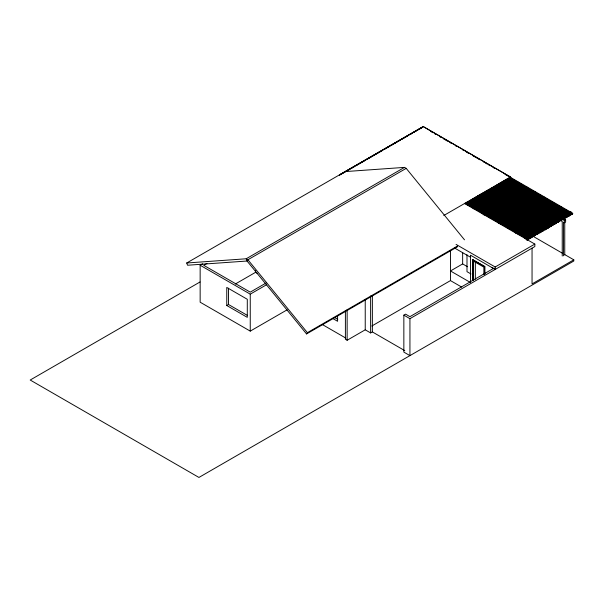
<?xml version="1.0" encoding="UTF-8"?>
<svg xmlns="http://www.w3.org/2000/svg" width="604" height="604" viewBox="0 0 604 604"><rect width="100%" height="100%" fill="white"/><g stroke="black" fill="none" stroke-linecap="round" stroke-linejoin="round"><path stroke-width="0.91" d="M464.499 239.818L406.198 168.365L247.904 259.758L247.051 261.019L187.557 265.239L186.712 262.997L246.198 258.776L247.051 261.019L306.545 333.929L307.398 332.668L457.53 245.987M186.712 262.997L423.2 126.553L510.523 177.025L423.2 126.553M423.245 126.629L339.531 174.964M339.486 174.888L422.158 127.406M350.214 169.097L339.531 175.115M351.838 168.161L354.269 166.757M355.892 165.821L357.515 164.884M359.138 163.941L364.816 160.664M366.439 159.728L382.657 150.366M384.28 149.43L389.957 146.153M391.581 145.217L397.258 141.932M398.882 140.996L400.505 140.06M402.121 139.124L407.798 135.847M410.237 134.443L411.86 133.507M413.476 132.57L419.025 129.218M419.939 128.841L422.287 127.482M287.179 309.799L250.252 331.12L200.151 302.196L200.151 265.231L202.589 263.827M206.968 263.419L203.729 265.292L250.252 292.147L266.447 282.8M200.022 281.977L30.2 380.029L198.935 477.447L573.8 261.019L573.8 259.811L564.816 254.624M406.198 168.365L404.499 167.383L246.198 258.776L247.904 259.758L307.398 332.668M235.318 284.016L255.567 272.321L257.651 273.529M226.764 305.511L247.293 317.357L247.293 299.282L226.764 287.428L226.764 305.511L228.508 304.507L247.451 315.439M200.151 265.231L250.252 294.156L266.304 284.892M443.804 215.492L510.523 176.972L510.478 177.651L509.61 178.15L509.61 177.5L572.668 213.907L572.668 213.25L510.176 177.176L510.176 177.825M468.342 201.328L530.833 237.402L530.833 238.059L467.775 201.653L467.775 202.302L469.384 201.374L531.875 237.455L532.441 237.13L532.441 236.474L469.95 200.4M562.362 253.204L470.992 200.445L473.166 199.192M474.774 197.606L537.273 233.688L537.273 234.344L474.216 197.938L474.216 198.588L474.774 198.263M476.39 197.334L476.39 196.678L538.881 232.759L538.881 233.416L475.824 197.01L475.824 197.659L477.432 196.73L539.923 232.812L540.489 232.487L540.489 231.83L477.998 195.749M477.998 196.406L481.214 194.548M482.822 193.62L482.822 192.963L545.314 229.044L545.314 229.694L482.256 193.295L482.256 193.944L483.864 193.016L546.356 229.097L546.922 228.765L546.922 228.116L484.431 192.034M486.039 191.762L486.039 191.106L548.53 227.187L548.53 227.836L485.473 191.43L485.473 192.087L487.088 191.158L549.58 227.24L550.146 226.908L550.146 226.258L487.647 190.177M487.647 190.834L490.871 188.977L490.871 188.32L553.362 224.401L553.362 225.05L552.796 225.383L490.305 189.301L490.305 188.644L552.796 224.726L553.362 224.401M492.479 187.391L554.97 223.472L554.97 224.122L491.913 187.716L491.913 188.373L493.521 187.444L556.012 223.518L556.578 223.193L556.578 222.544L494.087 186.462L494.087 187.112M495.695 186.183L495.695 185.534L558.187 221.615L558.187 222.264L495.129 185.858L495.129 186.515L498.345 184.658L562.233 221.494L562.233 256.021M500.52 183.397L500.52 182.748L563.019 218.829L563.019 219.478L499.961 183.072L499.961 183.722L501.569 182.793L564.061 218.874L564.627 218.55L564.627 217.901L502.135 181.819M502.135 182.468L505.352 180.611L505.352 179.962L567.843 216.036L567.843 216.693L567.277 217.017L504.785 180.936L504.785 180.286L567.843 216.693M506.96 179.682L506.96 179.033L569.451 215.107L569.451 215.764L506.394 179.358L506.394 180.007L508.002 179.078L570.493 215.16L571.059 214.835L571.059 214.178L508.568 178.105M466.733 203.563L468.342 202.634M468.908 202.302L472.124 200.445M473.166 199.841L474.774 198.912M476.39 197.984L479.606 196.126M481.214 195.198L482.822 194.269M483.389 193.944L486.605 192.087M487.647 191.483L489.263 190.554M490.871 189.626L493.045 188.373M494.087 187.768L496.261 186.515M497.303 185.911L500.52 184.054M501.086 183.722L504.31 181.864M505.352 181.268L506.96 180.339M507.526 180.007L510.742 178.15M467.541 204.899L511.044 179.781M468.04 205.179L502.958 185.013L502.958 186.523M476.329 203.004L473.083 204.877L473.083 207.64M477.953 202.061L479.576 201.124M481.199 200.188L485.261 197.848L485.435 200.709M485.435 197.946L473.257 204.975L473.257 207.738M473.128 208.456L476.345 206.598M477.386 205.994L478.995 205.066M480.603 204.137L482.211 203.208M482.777 202.884L486.001 201.026M487.043 200.422L490.259 198.565M490.826 198.24L494.042 196.383M495.084 195.779L496.699 194.85M497.258 194.518L500.482 192.661M501.524 192.064L503.698 190.804M504.74 190.2L506.915 188.946M507.956 188.342L510.131 187.089M511.739 186.16L514.397 184.628M514.963 184.303L518.179 182.446M473.687 208.78L475.303 207.852M476.345 207.248L477.953 206.319M478.519 205.994L481.735 204.137M482.777 203.533L484.952 202.28M486.001 201.676L488.175 200.422M489.217 199.818L492.434 197.961M493 197.636L495.65 196.104M496.216 195.779L499.433 193.922M500.482 193.318L502.09 192.389M502.656 192.064L505.873 190.2M506.915 189.603L509.089 188.342M510.131 187.746L512.305 186.485M513.913 185.556L516.571 184.024M517.137 183.699L519.047 182.597L519.047 184.401L518.481 184.077M475.544 209.52L518.24 184.869M481.75 213.167L526.061 187.587M482.309 213.491L526.628 187.912M483.132 214.828L520.127 193.469L526.363 197.07M520.935 193.001L526.62 189.724M490.108 217.991L535.227 191.944L535.793 192.276L490.674 218.323M492.305 219.184L527.224 199.026M529.3 197.833L535.793 194.08L535.227 193.756M498.451 222.808L542.762 197.229M306.545 333.929L457.492 246.779M499.017 223.14L544.136 197.093L543.57 196.761M500.648 224.001L544.136 198.897M506.816 227.64L551.127 202.061M507.383 227.965L552.501 201.917L551.935 201.593M509.013 228.833L552.501 203.729M515.491 232.917L516.533 232.314M517.1 231.989L519.757 230.456M520.316 230.132L523.54 228.274M524.582 227.67L526.19 226.742M526.756 226.417L529.972 224.552M531.014 223.956L534.238 222.098M534.804 221.766L538.021 219.909M539.062 219.305L540.671 218.376M541.237 218.052L544.453 216.194M545.495 215.59L547.669 214.337M548.719 213.733L550.327 212.804M550.893 212.48L555.151 210.018M556.76 209.09L558.368 208.161M558.934 207.836L560.852 206.727M467.481 266.726L462.641 263.933L450.471 270.962L470.471 282.506L470.471 255.19L495.174 269.452L495.174 266.983L534.834 244.084L534.834 246.553L409.935 318.663L403.849 315.152L403.849 352.109L409.935 355.62L409.935 318.663M516.065 233.25L519.281 231.392M520.323 230.788L521.931 229.86M523.547 228.931L525.155 228.002M526.764 227.074L528.938 225.813M529.98 225.209L531.588 224.28M533.196 223.352L536.42 221.494M538.028 220.566L539.636 219.637M540.202 219.312L543.419 217.455M544.461 216.851L546.069 215.922M547.677 214.994L549.851 213.741M550.901 213.137L553.075 211.883M554.117 211.279L555.725 210.351M556.292 210.026L557.333 209.422M557.9 209.097L560.55 207.565M472.645 280.445L472.819 259.66L484.823 266.591L484.823 274.11M517.938 233.982L552.856 213.824L552.283 213.491M554.925 212.631L560.61 209.346M345.397 310.607L345.397 339.252L347.141 340.256L365.231 329.814L370.622 332.925L372.366 331.921L404.778 350.637M371.837 326.001L450.471 280.603L461.667 287.066M524.415 238.067L527.066 236.534M527.632 236.209L530.848 234.352M531.898 233.748L533.506 232.819M534.072 232.495L537.288 230.637M538.33 230.033L540.505 228.78M541.546 228.176L545.329 225.994M546.378 225.39L547.987 224.462M548.553 224.129L551.769 222.272M552.811 221.676L554.985 220.415M556.027 219.811L557.635 218.882M558.202 218.557L561.426 216.7M562.467 216.096L565.684 214.239M566.25 213.914L569.466 212.057M524.967 238.391L526.582 237.463M527.624 236.859L529.232 235.93M529.799 235.605L532.449 234.073M533.015 233.74L536.231 231.883M537.281 231.287L538.889 230.351M539.455 230.026L542.671 228.169M544.279 227.24L546.93 225.707M547.496 225.383L550.712 223.525M551.762 222.921L553.37 221.993M553.936 221.668L557.152 219.811M558.194 219.207L560.369 217.953M561.41 217.349L563.019 216.421M563.585 216.096L567.851 213.635M568.417 213.303L570.893 211.876L570.893 213.695L563.811 217.78M526.031 239.592L563.019 218.24L565.623 219.743L565.623 222L564.362 222.725L563.494 222.227L563.494 255.817M527.617 239.267L527.05 240.241L527.617 239.267L465.125 203.186L465.125 203.835L466.733 202.906L466.733 202.257L529.225 238.331L529.225 238.988L528.659 239.312L466.167 203.231L466.167 202.582L528.659 238.663L529.225 238.331M530.833 237.402L530.267 238.384L530.833 238.059M469.384 201.374L469.384 200.724L531.875 236.806L532.441 236.474M534.049 235.545L533.483 236.526L534.049 235.545L471.558 199.471L471.558 200.12M535.099 234.948L535.657 234.616L535.657 235.273L535.099 235.598L472.6 199.516L472.6 198.867L535.099 234.948L535.099 235.598M537.273 233.688L536.707 234.669L537.273 234.344M538.881 232.759L538.315 233.74L538.881 233.416M477.432 196.73L477.432 196.081L539.923 232.155L540.489 231.83M542.098 230.902L541.531 231.883L542.098 230.902L479.606 194.82L479.606 195.477M543.139 230.298L543.706 229.973L543.706 230.63L543.139 230.954L480.648 194.873L480.648 194.224L543.139 230.298L543.139 230.954M545.314 229.044L544.748 230.026L545.314 229.694M546.922 228.116L546.356 229.097M548.53 227.187L547.971 228.169L548.53 227.836M487.088 191.158L487.088 190.502L549.58 226.583L550.146 226.258M551.754 225.33L551.188 226.311L551.754 225.33L489.263 189.248L489.263 189.905M554.97 223.472L554.404 224.446L554.97 224.122M556.578 222.544L556.012 223.518M558.187 221.615L557.62 222.589L558.187 222.264M559.229 221.011L559.795 220.687L559.795 221.336L559.229 221.66L496.737 185.587L496.737 184.93L559.229 221.011L559.229 221.66M561.403 219.758L560.844 220.732L561.403 219.758L498.912 183.676M563.019 218.829L562.452 219.803L563.019 219.478M501.569 182.793L501.569 182.144L564.061 218.225L564.627 217.901M566.235 216.964L565.669 217.946L566.235 216.964L503.744 180.89L503.744 181.54M567.843 216.036L567.277 217.017M569.451 215.107L568.885 216.089L569.451 215.764M508.002 179.078L508.002 178.429L570.493 214.511L571.059 214.178M572.668 213.25L572.101 214.231L572.668 213.907M562.415 219.343L564.362 220.468L565.623 219.743M472.645 259.758L484.823 266.591M403.849 315.152L405.586 314.148L409.935 316.655L493.438 268.448M573.8 259.811L532.048 283.918L532.048 248.161M345.005 171.604L404.499 167.383M570.335 211.551L570.893 211.876M430.584 131.37L432.864 132.684M434.382 133.56L435.899 134.443M439.501 136.519L441.018 137.395M443.298 138.709L447.088 140.898M447.851 141.336L448.41 141.661M449.935 142.536L451.452 143.42M455.242 145.609L456.76 146.485M462.634 149.875L464.151 150.751M466.235 151.951L468.508 153.265M473.06 155.892L474.585 156.776M475.152 157.1L476.669 157.976M478.187 158.852L479.704 159.728M483.502 161.925L484.068 162.25M485.586 163.125L487.103 164.001M488.621 164.877L490.138 165.753M492.97 167.391L494.487 168.267M504.989 174.329L508.107 176.126M510.478 177.651L511.044 177.976M518.481 182.272L519.047 182.597M526.862 187.119L527.428 187.444M509.61 178.15L572.101 214.231M570.335 213.371L570.893 213.695M526.862 188.924L527.428 189.256M506.394 180.007L568.885 216.089M566.235 217.621L503.177 181.215L503.177 181.864L565.669 217.946M503.955 184.137L509.414 187.285M511.754 188.637L517.998 192.246M528.485 198.301L534.706 201.895M536.261 202.785L543.072 206.719M544.627 207.617L552.026 211.891M553.543 212.767L560.95 217.04M505.382 186.417L507.805 187.814M512.645 190.607L515.876 192.472M521.984 195.998L523.54 196.896M528.002 199.479L531.89 201.721M535.567 203.842L541.811 207.444M543.932 208.674L547.73 210.864M549.247 211.74L550.765 212.616M553.611 214.261L558.171 216.889M499.961 183.722L562.452 219.803M561.403 220.407L498.345 184.001L498.345 184.658M497.303 184.605L559.795 220.687M495.129 186.515L557.62 222.589M556.578 223.193L493.521 186.787L493.521 187.444M491.913 188.373L554.404 224.446M551.754 225.979L488.696 189.573L488.696 190.23L551.188 226.311M485.473 192.087L547.971 228.169M546.922 228.765L483.864 192.359L483.864 193.016M482.256 193.944L544.748 230.026M481.214 193.892L543.706 229.973M542.098 231.558L479.04 195.152L479.04 195.802L541.531 231.883M475.824 197.659L538.315 233.74M474.216 198.588L536.707 234.669M473.166 198.542L535.657 234.616M534.049 236.202L470.992 199.796L470.992 200.445M477.084 204.311L479.531 205.73M481.169 206.674L483.615 208.086M467.775 202.302L530.267 238.384M464.559 203.51L534.834 244.084M456.05 244.393L495.174 266.983M454.472 247.957L470.471 257.198M470.969 273.959L466.99 271.664L466.99 254.707M334.578 317.538L337.734 319.357M332.834 318.542L337.576 321.275L337.576 315.854M322.226 324.469L345.805 338.081M492.026 267.466L495.174 269.452M570.493 214.511L570.493 215.16M564.755 222.431L564.755 255.084M564.362 220.468L564.362 222.725M564.061 218.225L564.061 218.874M561.426 207.059L561.426 208.878M552.796 224.726L552.796 225.383M549.58 226.583L549.58 227.24M539.923 232.155L539.923 232.812M531.875 236.806L531.875 237.455M528.659 238.663L528.659 239.312M504.219 187.482L504.219 190.268M504.219 193.061L504.219 200.505M504.219 202.363L504.219 208.878M504.219 212.6L504.219 220.045M485.435 203.472L485.435 211.755M484.559 202.204L484.559 199.456L474.125 205.481L474.125 207.315M484.559 204.046L484.559 211.392M484.559 213.227L484.559 215.062M484.65 266.689L484.65 274.216M483.864 274.488L483.864 267.142L473.43 261.117L473.43 280.399M483.343 205.179L483.343 212.525M475.34 261.736L475.34 279.252M472.819 259.66L472.819 280.347M462.641 252.623L462.641 263.933M450.471 250.335L450.471 280.603M372.366 295.885L372.366 331.921M370.622 295.968L370.622 332.925M365.231 299.32L365.231 329.814M347.141 309.769L347.141 340.256M255.567 270.471L255.567 272.321M250.252 294.156L250.252 331.12M228.508 288.236L228.508 304.507"/></g></svg>
